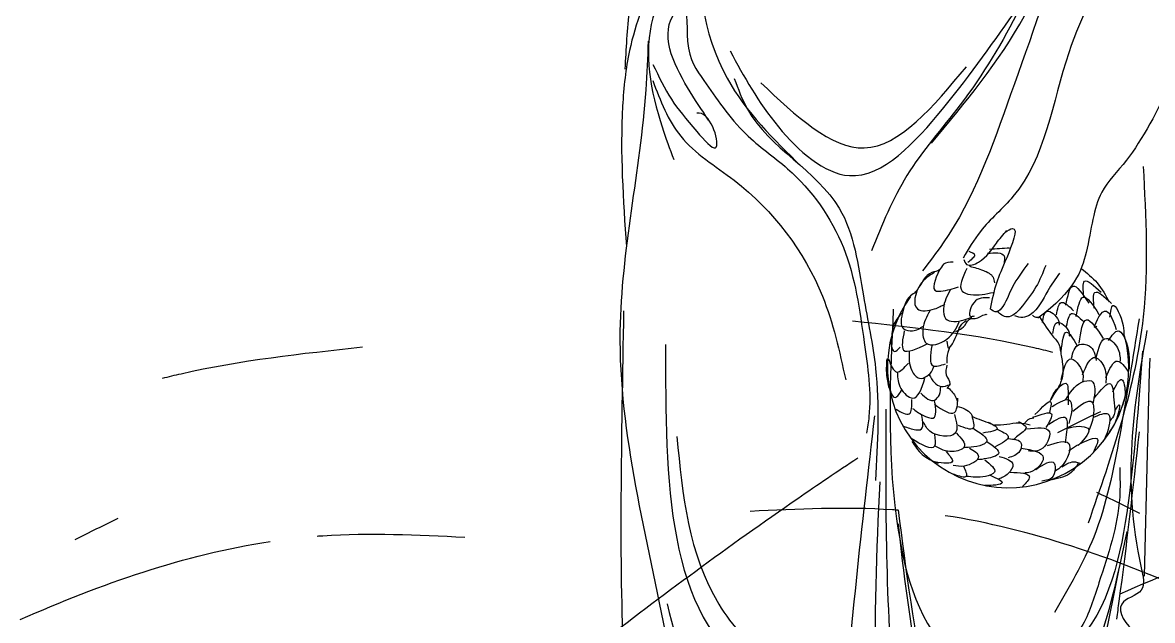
# Model space of a CAD drawing. Extents: x 3172 to 33391, y 13916 to 34175.
# Drawn here: x 7675 to 8666, y 30892 to 31418 of the extents above; entities that cross this region are included whole.
import ezdxf

# ---------------------------------------------------------------- set-up
doc = ezdxf.new("R2010")
doc.units = 0
doc.layers.get('0').update_dxf_attribs({"linetype": 'CONTINUOUS'})

# ---------------------------------------------------------------- blocks, each defined once
blk = doc.blocks.new('A$C62E27FF9')
at = {"color": 4}
for points, knots in [([(2604.1, 2648.12), (2609.53, 2649.52), (2666.79, 2663.49), (2726.09, 2669.82), (2779.75, 2675.55)], [3951.174304, 3951.174304, 3951.174304, 3951.174304, 3968.104713, 4129.127709, 4129.127709, 4129.127709, 4129.127709]), ([(2019.63, 2390.08), (2076.99, 2434.67), (2152.54, 2490.37), (2231.26, 2543.72), (2248.98, 2555.37)], [3316.933159, 3316.933159, 3316.933159, 3316.933159, 3535.309121, 3597.934756, 3597.934756, 3597.934756, 3597.934756]), ([(2740.05, 2509.38), (2741.64, 2509.51), (2784.52, 2512.61), (2827.88, 2510.48), (2869.63, 2508.44)], [1949.480807, 1949.480807, 1949.480807, 1949.480807, 1954.279277, 2079.106889, 2079.106889, 2079.106889, 2079.106889])]:
    blk.add_open_spline(points, degree=3, knots=knots, dxfattribs=at)
for points in [[(2424.58, 2577.6), (2437.06, 2584.06), (2449.63, 2590.27), (2462.3, 2596.21)], [(2527.65, 2506.42), (2540.13, 2512.87), (2552.7, 2519.09), (2565.37, 2525.02)], [(2479.38, 2436.02), (2550.09, 2467.34), (2623.49, 2493.2), (2698.57, 2504.62)]]:
    blk.add_open_spline(points, degree=3, dxfattribs=at)

msp = doc.modelspace()

# ---------------------------------------------------------------- linework, layer by layer
msp.add_arc((8539.79215, 31114.76767), 105.90588, 144.03270361, 15.32954837)
for points in [[(8603.16263, 31715.08498), (8601.12289, 31582.62506), (8588.88442, 31503.1491), (8541.97033, 31354.38642), (8482.81776, 31223.96434), (8464.46007, 31199.51019)], [(8598.64034, 31702.62977), (8583.0913, 31523.96038), (8497.57154, 31345.29099), (8450.92439, 31283.14512), (8419.82631, 31217.11513)], [(8472.61905, 31311.59168), (8554.20878, 31423.67315), (8588.88442, 31525.5654), (8601.12289, 31658.02533), (8607.24211, 31672.29024)], [(8298.86734, 31576.72679), (8294.41438, 31541.13625), (8277.49312, 31498.42761), (8293.1216, 31368.65133), (8358.3934, 31291.21323)], [(8284.96262, 31535.75462), (8264.56518, 31527.60324), (8229.88954, 31464.43005), (8207.45237, 31393.10547), (8201.33314, 31344.19719), (8204.71227, 31220.75385)], [(8266.60492, 31537.79246), (8236.00879, 31509.26264), (8207.45237, 31429.78669), (8203.37289, 31376.80271)], [(8289.04212, 31523.52755), (8256.40622, 31476.65712), (8227.8498, 31421.63531), (8236.00879, 31325.85659), (8246.20749, 31297.32675)], [(8637.83827, 31486.84634), (8592.96392, 31391.06763), (8544.01007, 31264.72124), (8515.45366, 31234.15356), (8500.24277, 31210.68372)], [(8276.80365, 31331.97013), (8258.44596, 31360.49996), (8248.24723, 31427.74883), (8252.32674, 31431.82453), (8258.44596, 31401.25686), (8272.72417, 31366.61349), (8309.43955, 31319.74305), (8346.15493, 31289.17537), (8395.10878, 31219.88864), (8413.46647, 31136.337), (8417.54596, 31071.12596), (8415.50622, 31056.86105)], [(8295.69848, 31392.70071), (8338.1938, 31325.8704), (8400.38999, 31283.14512), (8482.0225, 31341.40688), (8548.10594, 31430.74157)], [(8223.77032, 31401.25686), (8221.73058, 31358.4621), (8199.00476, 31146.58361), (8240.38529, 30873.72634), (8281.76581, 30654.61368), (8307.09569, 30568.46756)], [(8227.8498, 31380.87841), (8244.16775, 31350.31072), (8266.60492, 31321.7809), (8282.92287, 31307.51598), (8268.64469, 31338.08365), (8266.60492, 31338.08365)], [(8322.64476, 31364.71157), (8413.46647, 31307.51598), (8503.21519, 31378.84055)], [(8227.8498, 31366.61349), (8252.32674, 31317.7052), (8299.24082, 31278.98615), (8376.75109, 31177.0939), (8397.14852, 31103.73147)], [(8299.32117, 31368.59569), (8310.98296, 31341.40688), (8391.4618, 31254.48781), (8412.74253, 31177.40754), (8423.38291, 31113.61697), (8423.38291, 31015.27318)], [(8658.32864, 31291.28065), (8658.32864, 31158.98622), (8609.98336, 30977.81754)], [(8500.81831, 31209.28922), (8503.2618, 31205.15397), (8513.82845, 31207.16478), (8529.4268, 31223.75404), (8538.50115, 31234.95815)], [(8536.7883, 31233.24688), (8543.63971, 31236.66941), (8538.50115, 31211.00048), (8529.4268, 31188.56471), (8523.89189, 31165.943)], [(8505.27449, 31216.71617), (8510.30622, 31213.19724), (8508.29352, 31210.18101), (8504.26815, 31206.66207)], [(8521.67795, 31214.90644), (8536.16932, 31212.49346), (8536.16932, 31205.85775)], [(8523.48936, 31218.52591), (8540.99978, 31219.7324)], [(8491.48755, 31207.06424), (8483.03425, 31205.25451), (8479.41139, 31200.42853), (8472.7695, 31198.01556), (8460.08955, 31182.93442), (8457.67432, 31179.91819)], [(8503.56371, 31201.63503), (8499.33706, 31181.72792), (8516.84748, 31178.71169), (8526.50839, 31180.52144)], [(8505.97895, 31203.44476), (8518.05508, 31199.8253), (8526.50839, 31193.79283), (8527.71601, 31188.96687)], [(8557.34257, 31205.8667), (8543.63971, 31185.33156), (8535.07543, 31168.21894), (8529.92998, 31163.42948), (8523.89189, 31165.943)], [(8572.75827, 31204.15544), (8564.19399, 31185.33156), (8550.49114, 31166.50768), (8545.35258, 31161.37389), (8538.98709, 31158.90513), (8529.92998, 31163.93217)], [(8475.18474, 31198.01556), (8462.50478, 31187.15714), (8460.08955, 31166.04354), (8475.18474, 31166.04354), (8484.24185, 31170.26626)], [(8479.41139, 31200.42853), (8476.99618, 31181.72792), (8480.61902, 31181.72792), (8496.31802, 31185.3474)], [(8584.74826, 31197.31039), (8574.47114, 31181.90903), (8559.11401, 31160.91596), (8552.57277, 31158.40243), (8545.52833, 31159.91054)], [(8603.90103, 31201.54675), (8617.98779, 31188.78619), (8628.5519, 31172.07599)], [(8606.2471, 31176.44314), (8606.85089, 31190.31779), (8621.34228, 31180.66586)], [(8489.07232, 31182.93442), (8483.03425, 31166.04354), (8484.84567, 31157.5981), (8501.14848, 31156.39161), (8507.79036, 31158.8046)], [(8590.5481, 31169.20419), (8596.58617, 31186.09507), (8610.47375, 31171.01393)], [(8615.26813, 31166.64679), (8615.87192, 31180.52144), (8630.36331, 31170.86951)], [(8458.88195, 31180.52144), (8454.05148, 31177.50521), (8446.80578, 31161.21758)], [(8523.48936, 31175.69547), (8509.60178, 31171.47276), (8507.18655, 31159.40783), (8510.2056, 31160.01108)], [(8582.09477, 31160.75875), (8586.32145, 31171.61718), (8597.18998, 31164.37823)], [(8599.56913, 31159.40783), (8605.6072, 31176.29872), (8619.49478, 31161.21758)], [(8202.25607, 31164.3141), (8202.25607, 30857.57633), (8192.43133, 30624.45563), (8190.72865, 30518.18504), (8199.00476, 30526.45344), (8265.21361, 30485.11143), (8298.31803, 30452.03782), (8368.66493, 30435.50101), (8409.43348, 30444.99221)], [(8438.9702, 31165.78644), (8441.80939, 30981.41105), (8487.23639, 30865.11272), (8518.46745, 30839.58382)], [(8446.20197, 31162.42406), (8438.9563, 31150.9624), (8437.74867, 31137.69099)], [(8447.4096, 31164.23381), (8448.01341, 31148.54942), (8455.8629, 31146.73968), (8465.52383, 31150.9624)], [(8470.95809, 31164.23381), (8464.92002, 31147.94617), (8467.93906, 31135.88126), (8486.05329, 31139.50074), (8496.92183, 31154.58188)], [(8570.01863, 31154.12305), (8573.64147, 31163.77498), (8583.90621, 31155.9328), (8584.51, 31151.71007)], [(8591.1158, 31150.9624), (8595.34248, 31161.82083), (8606.21101, 31154.58188)], [(8617.68336, 31150.9624), (8616.47573, 31149.7559), (8622.5138, 31163.02731), (8634.58997, 31147.94617)], [(8629.15569, 31158.8046), (8631.57092, 31169.05976), (8640.62804, 31151.56565), (8641.23185, 31142.51697)], [(8486.05329, 31137.69099), (8487.2609, 31131.65854), (8492.09136, 31137.69099), (8500.54467, 31153.97863), (8502.9599, 31155.78837)], [(8493.90278, 31146.13644), (8496.31802, 31147.34292), (8501.75227, 31151.56565), (8507.18655, 31157.5981), (8510.80939, 31157.5981), (8519.8665, 31161.21758), (8521.07413, 31161.21758)], [(8561.1267, 31160.41325), (8563.13939, 31158.90513), (8567.16478, 31158.90513)], [(8567.16478, 31158.90513), (8579.64348, 31141.31047), (8585.07773, 31132.86504), (8585.68155, 31129.24556), (8587.49297, 31117.7839), (8587.49297, 31106.92547), (8583.26632, 31096.06704), (8578.43585, 31088.22486), (8577.22825, 31085.81188)], [(8579.03966, 31144.3267), (8582.6625, 31153.97863), (8592.92725, 31146.13644), (8593.53104, 31141.91372)], [(8654.74843, 31157.27681), (8637.7133, 31055.1612), (8614.89574, 30965.54803), (8580.5091, 30899.29267)], [(8601.98436, 31135.88126), (8608.62625, 31156.39161), (8623.11762, 31140.10397)], [(8448.6172, 31146.73968), (8448.01341, 31129.84881), (8468.54285, 31135.27801)], [(8586.28536, 31128.64231), (8591.1158, 31145.53319), (8600.17292, 31134.07152)], [(8661.56332, 31147.13679), (8656.65095, 30938.55511), (8656.65095, 30918.92389), (8639.45763, 30906.65438), (8651.73857, 30882.11536), (8668.93189, 30874.75364), (8678.75664, 30862.48414), (8671.38807, 30820.7678), (8629.63286, 30698.07269), (8651.73857, 30671.07977), (8651.73857, 30656.35637), (8614.89574, 30536.11515), (8641.9138, 30514.03004), (8654.19475, 30494.39882), (8624.72048, 30460.04419), (8629.63286, 30437.95908), (8629.63286, 30415.87395), (8614.89574, 30408.51225)], [(8627.94808, 31138.29424), (8636.40138, 31146.73968), (8644.2509, 31134.07152), (8646.06231, 31120.19688), (8646.06231, 31112.95793)], [(8239.09891, 31134.86727), (8317.69694, 30845.30683), (8386.47021, 30815.86)], [(8436.54106, 31138.89749), (8440.1639, 31128.64231), (8444.99437, 31132.26179)], [(8472.7695, 31133.46828), (8473.97713, 31115.97415), (8484.84567, 31117.7839)], [(8488.4685, 31132.86504), (8486.05329, 31122.60986), (8486.05329, 31118.38713)], [(8595.34248, 31122.60986), (8601.98436, 31134.67477), (8611.04148, 31133.46828), (8617.07955, 31120.80013)], [(8617.07955, 31123.2131), (8626.13666, 31140.10397), (8635.79757, 31131.65854), (8638.2128, 31120.19688)], [(8452.84385, 31128.64231), (8455.25909, 31111.75143), (8461.90097, 31105.11574), (8473.37332, 31112.35468), (8474.58095, 31115.37091)], [(8657.58762, 31128.91136), (8646.23087, 31004.1034), (8603.64305, 30876.4589), (8566.73363, 30842.42037)], [(8586.28536, 31103.90924), (8595.34248, 31122.00661), (8605.6072, 31106.92547), (8605.00338, 31102.09951)], [(8605.00338, 31108.13197), (8616.47573, 31123.2131), (8624.32525, 31114.16442), (8625.53285, 31100.89302)], [(8664.0195, 31122.59776), (8659.10712, 30931.19339)], [(8434.72964, 31099.68652), (8433.52202, 31105.71898), (8433.52202, 31122.00661)], [(8434.72964, 31122.00661), (8441.97532, 31110.54495), (8452.24006, 31118.38713)], [(8486.05329, 31116.5774), (8485.44948, 31108.13197), (8488.4685, 31100.28977), (8486.05329, 31096.06704)], [(8625.53285, 31105.71898), (8635.79757, 31120.19688), (8645.4585, 31110.54495)], [(8442.57913, 31109.9417), (8445.59818, 31096.06704), (8455.8629, 31087.62161), (8466.73143, 31105.11574)], [(8470.3543, 31108.13197), (8480.61902, 31097.87679), (8489.07232, 31099.68652)], [(8590.51201, 31086.41511), (8604.39957, 31101.49626), (8612.8529, 31102.70275), (8614.66431, 31085.20863), (8614.0605, 31082.1924)], [(8631.57092, 31093.05082), (8639.42043, 31103.90924), (8642.43945, 31091.24109), (8640.02424, 31080.98591)], [(8434.12583, 31100.28977), (8440.76771, 31088.22486), (8446.80578, 31095.46381)], [(8463.1086, 31091.84433), (8475.18474, 31085.81188), (8479.41139, 31090.63784), (8480.61902, 31097.87679)], [(8487.2609, 31096.67029), (8493.90278, 31088.22486), (8495.11039, 31085.20863)], [(8576.62443, 31084.60538), (8582.05869, 31094.86056), (8591.1158, 31100.28977), (8592.32343, 31093.65407), (8592.32343, 31081.58916)], [(8615.26813, 31087.62161), (8629.7595, 31100.28977), (8632.77855, 31083.39889), (8632.77855, 31073.14372), (8629.15569, 31067.7145)], [(8441.37153, 31077.96968), (8452.84385, 31073.74696), (8455.25909, 31086.41511)], [(8455.8629, 31078.57293), (8464.92002, 31072.54047), (8473.97713, 31070.12749), (8475.18474, 31085.20863)], [(8475.18474, 31082.1924), (8492.69518, 31074.95345), (8495.7142, 31087.62161)], [(8563.34066, 31073.14372), (8577.22825, 31084.00214), (8576.02062, 31074.95345)], [(8578.43585, 31080.38266), (8594.13485, 31085.20863), (8595.34248, 31074.95345), (8592.92725, 31065.30152)], [(8596.55008, 31076.15995), (8613.45669, 31084.00214), (8614.66431, 31073.14372), (8610.43766, 31058.66582)], [(8432.37981, 31078.01475), (8440.38765, 30822.00252), (8448.39547, 30755.33266)], [(8448.01341, 31062.88854), (8458.88195, 31059.87232), (8462.50478, 31059.87232), (8463.71241, 31073.14372)], [(8492.69518, 31073.14372), (8493.29897, 31056.85609), (8470.95809, 31058.66582), (8465.52383, 31066.50802)], [(8495.11039, 31080.38266), (8507.18655, 31073.74696), (8508.39418, 31071.33398)], [(8561.52925, 31070.73073), (8577.83204, 31073.74696), (8573.0016, 31061.68205)], [(8575.4168, 31064.69827), (8590.51201, 31070.12749), (8591.1158, 31058.06257), (8589.9082, 31048.41065)], [(8614.66431, 31070.73073), (8627.34427, 31073.74696), (8625.53285, 31054.44311), (8623.11762, 31049.61714)], [(8633.98615, 31077.36643), (8637.0052, 31081.58916), (8635.19378, 31070.12749), (8628.5519, 31058.06257)], [(8422.45962, 31072.16799), (8393.83878, 30781.50536), (8385.21715, 30480.97723)], [(8507.79036, 31072.54047), (8508.99797, 31061.07881), (8496.31802, 31063.49179)], [(8508.39418, 31071.33398), (8524.09315, 31065.30152)], [(8522.28174, 31066.50802), (8530.13125, 31061.07881), (8517.45127, 31056.85609)], [(8527.71601, 31064.09504), (8538.58455, 31064.69827), (8549.45308, 31065.90477), (8559.11401, 31064.09504)], [(8548.84927, 31067.11127), (8555.49115, 31061.68205), (8548.24548, 31054.44311), (8544.62262, 31050.82363)], [(8554.28355, 31065.90477), (8560.92543, 31070.12749), (8562.13304, 31070.12749)], [(8556.09497, 31060.47556), (8576.02062, 31058.06257), (8568.17113, 31042.37819), (8557.3026, 31041.1717)], [(8592.32343, 31061.07881), (8601.98436, 31062.88854), (8609.83385, 31061.07881), (8601.38055, 31045.99766)], [(8248.92366, 31053.8885), (8285.76649, 30906.65438), (8332.43408, 30860.03024), (8396.29496, 30847.76072)], [(8475.18474, 31055.64959), (8475.18474, 31045.39441), (8454.6553, 31052.03012)], [(8494.5066, 31056.85609), (8501.14848, 31044.79118), (8490.88374, 31040.56845), (8475.78855, 31045.39441)], [(8508.99797, 31061.07881), (8521.07413, 31049.61714), (8504.77132, 31044.18793), (8500.54467, 31044.18793)], [(8529.52743, 31060.47556), (8539.79215, 31053.83986), (8528.31983, 31044.79118)], [(8592.92725, 31041.1717), (8608.62625, 31050.22039), (8617.68336, 31052.03012), (8614.0605, 31039.36196)], [(8654.74843, 31057.99775), (8637.00143, 30909.10828), (8634.87411, 30893.47817)], [(8455.25909, 31049.61714), (8464.3162, 31038.15548), (8478.20378, 31030.31328)], [(8505.97895, 31043.58468), (8513.82843, 31036.34573), (8501.14848, 31027.9003), (8491.48755, 31028.50355)], [(8521.07413, 31049.61714), (8531.33885, 31038.75872), (8521.07413, 31034.536), (8512.62083, 31033.3295)], [(8539.79215, 31052.03012), (8551.2645, 31047.80741), (8550.0569, 31041.1717), (8539.79215, 31035.13925)], [(8551.2645, 31043.58468), (8570.58636, 31035.13925), (8559.11401, 31022.47109), (8554.28355, 31021.86784)], [(8574.2092, 31045.99766), (8592.92725, 31047.80741), (8586.88915, 31027.9003), (8581.4549, 31023.67757)], [(8782.4105, 31048.38741), (8752.17845, 31040.14998), (8724.69477, 31034.65836), (8713.7013, 31026.42093), (8721.9464, 31007.20025), (8719.19804, 30976.99634), (8691.71435, 30968.75891), (8686.21761, 30957.77567), (8699.95946, 30935.80919), (8713.7013, 30902.85947), (8691.71435, 30853.43488), (8675.22414, 30817.73936), (8699.95946, 30782.04382), (8713.7013, 30732.61924), (8672.47577, 30699.66953), (8688.96599, 30644.75331), (8719.19804, 30592.58293), (8716.44966, 30573.36225), (8675.22414, 30559.6332), (8669.72741, 30543.15834), (8694.46272, 30501.97119), (8716.44966, 30474.51309), (8721.9464, 30449.8008), (8683.62729, 30405.13105), (8697.60095, 30364.70002), (8714.25705, 30345.28598), (8750.3453, 30361.92659), (8758.67334, 30393.82107), (8757.67518, 30507.46281)], [(8485.44948, 31040.56845), (8490.88374, 31032.12302), (8475.18474, 31031.51977)], [(8519.26271, 31033.3295), (8527.71601, 31022.47109), (8519.8665, 31018.85161), (8502.9599, 31018.85161)], [(8531.94267, 31036.34573), (8544.01883, 31029.10679), (8539.79215, 31021.26459), (8531.33885, 31016.43864)], [(8563.94448, 31024.88407), (8580.24727, 31030.31328), (8576.62443, 31016.43864), (8574.81301, 31015.83539), (8569.37873, 31014.62889)], [(8500.54467, 31027.9003), (8502.9599, 31018.85161), (8492.09136, 31020.66135)], [(8601.38055, 31030.31328), (8595.34248, 31022.47109), (8578.43585, 31015.83539)], [(8637.68602, 31026.58682), (8637.68602, 31000.61603), (8619.48952, 30925.30075), (8603.89254, 30886.34456), (8583.09654, 30860.37378)], [(8586.88915, 31027.29705), (8598.96532, 31031.51977), (8602.58815, 31030.31328)], [(8427.04125, 31014.01169), (8424.37197, 30832.66969), (8432.37981, 30709.99717), (8448.39547, 30557.98991), (8461.74187, 30528.65517)], [(8523.48936, 31020.05811), (8534.3579, 31012.81916), (8526.50839, 31011.00942), (8519.26271, 31011.00942)], [(8541.6036, 31022.47109), (8558.5102, 31018.24837), (8552.47213, 31009.80293)], [(8443.14989, 30989.48397), (8469.98061, 30820.7678), (8504.36725, 30754.51244), (8528.92914, 30749.60464), (8637.00143, 30936.1012)], [(8443.14989, 30977.08136), (8462.61206, 30845.30683), (8494.5425, 30779.05147), (8548.57866, 30766.78196), (8595.24622, 30815.86), (8644.37, 30970.45583)], [(8240.38529, 30906.79994), (8283.3103, 30788.86708), (8344.715, 30732.42732), (8379.10164, 30725.06562)]]:
    msp.add_spline(points, degree=3)
msp.add_open_spline([(8703.33713, 31667.21043), (8710.7382, 31624.27494), (8721.87888, 31497.5037), (8711.78679, 31431.97808), (8663.40171, 31312.6012), (8615.57967, 31267.47212), (8612.15395, 31222.97931), (8598.45111, 31181.90903), (8565.90685, 31157.95137)], degree=3, knots=[253.573929648, 253.573929648, 253.573929648, 253.573929648, 345.809351887, 408.008746552, 535.460460966, 573.317653609, 626.151381781, 666.004824064, 666.004824064, 666.004824064, 666.004824064])

# ---------------------------------------------------------------- block references
for p in [(6158.72001, 28479.66262), (5193.23992, 28456.97997)]:
    msp.add_blockref('A$C62E27FF9', p)
at = {"xscale": -1}
msp.add_blockref('A$C62E27FF9', (11182.99383, 28479.66262), dxfattribs=at)

doc.saveas('drawing.dxf')
